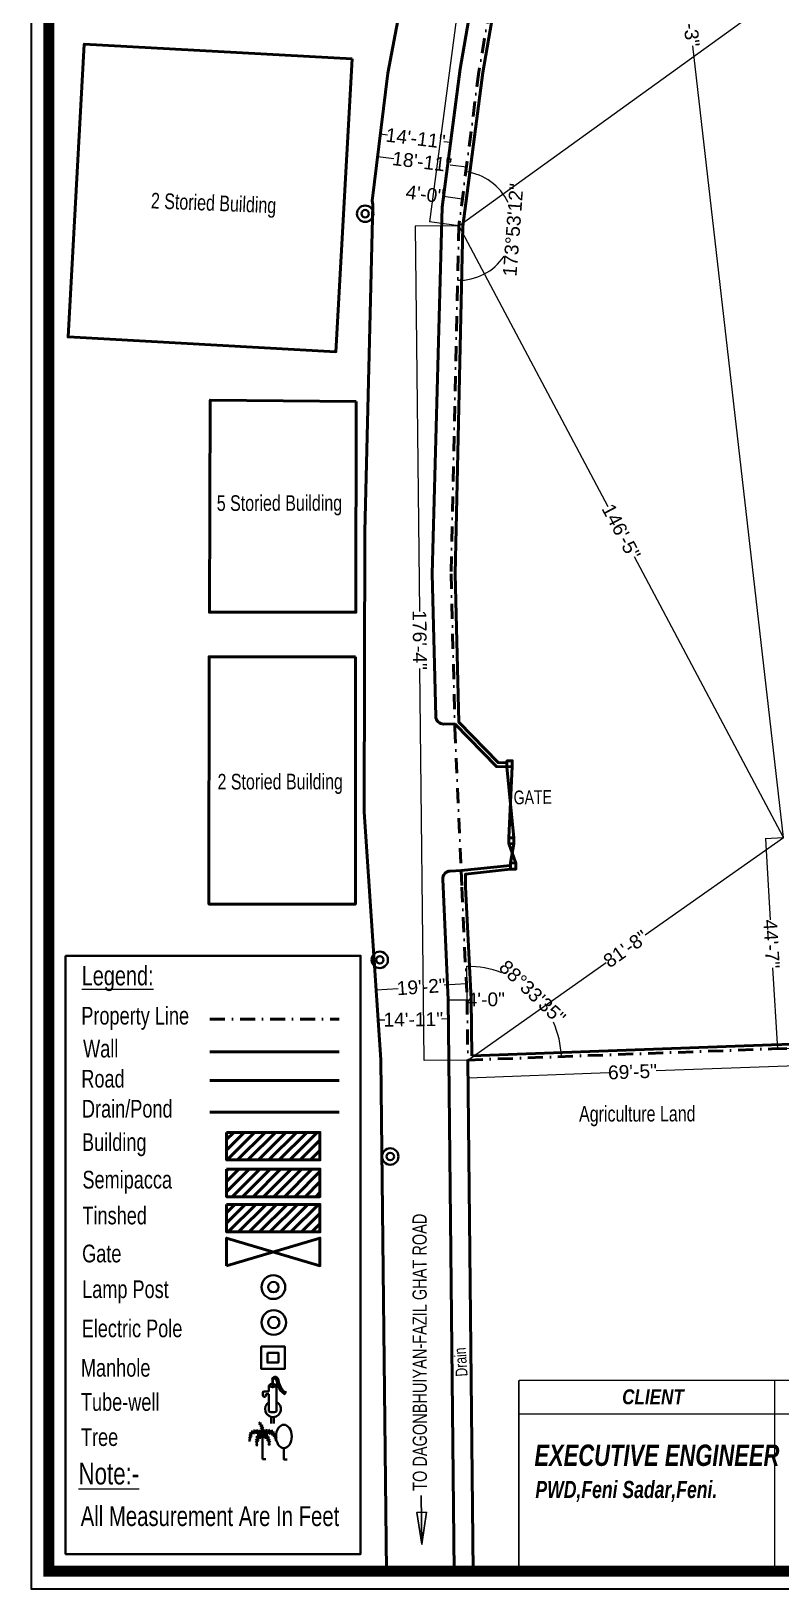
# Model space of a CAD drawing. Header units: inches. Extents: x 2762 to 13259, y 2807 to 10014.
# Drawn here: x 8070 to 9973, y 2807 to 6759 of the extents above; entities that cross this region are included whole.
import ezdxf

# ---------------------------------------------------------------- set-up
doc = ezdxf.new("R2010")
doc.units = ezdxf.units.IN
doc.header["$MEASUREMENT"] = 0
doc.linetypes.add('DASHDOT', pattern=[25.4, 12.7, -6.35, 0, -6.35])
for name, color, linetype, lineweight in [('BUILDING', 211, 'Continuous', 50), ('DIMENSION', 7, 'Continuous', 9), ('DRAIN_TANK', 150, 'Continuous', 50), ('EP', 1, 'Continuous', 35), ('Frame_1', 6, 'Continuous', 35), ('Frame_2', 5, 'Continuous', 50), ('Frame_3', 34, 'Continuous', 35), ('Frame_4', 12, 'Continuous', 35), ('GATE', 40, 'Continuous', 50), ('LAMP POST', 210, 'Continuous', 35), ('MANHOLE', 11, 'Continuous', 35), ('PROPERTY LINE', 10, 'Continuous', 50), ('ROAD', 92, 'Continuous', 50), ('SEMI PUCCA', 61, 'Continuous', 50), ('TEXT', 7, 'Continuous', 15), ('TINSHED', 132, 'Continuous', 50), ('TREE', 106, 'Continuous', 35), ('TUBWELP12', 13, 'Continuous', 35), ('WALL', 46, 'Continuous', 50)]:
    doc.layers.add(name, color=color, linetype=linetype, lineweight=lineweight)
doc.layers.add('MSPOINT', color=7, linetype='Continuous')
doc.layers.add('NORT', color=7, linetype='Continuous')
doc.styles.add('MONOTEXT', font='txt')
doc.styles.add('New Text Style', font='swissci.ttf')
doc.styles.add('ROMAN_SIMPLEX', font='swisscli.ttf')
doc.styles.get("Standard").update_dxf_attribs({"font": 'arial.ttf'})
doc.dimstyles.get("Standard").update_dxf_attribs({"dimtxt": 0.18, "dimasz": 0.18, "dimexe": 0.18, "dimexo": 0.0625, "dimgap": 0.09, "dimtad": 0, "dimtih": 1, "dimtoh": 1, "dimdec": 4, "dimzin": 0, "dimdsep": 46, "dimtxsty": 'Standard', "dimcen": 0.09, "dimadec": 0, "dimazin": 0, "dimtfac": 1, "dimtdec": 4, "dimtofl": 0, "dimtmove": 0, "dimatfit": 0, "dimfxl": 1, "dimtolj": 1, "dimtzin": 0, "dimarcsym": 0})
pattern_1 = [(45, (5308.388, 0), (-13.25825, 13.25825), [])]

# ---------------------------------------------------------------- blocks, each defined once
blk = doc.blocks.new('A$C523241F9')
at = {"layer": 'EP'}
for radius in [66.6, 30.6]:
    blk.add_circle((66.6, 66.6), radius, dxfattribs=at)
blk = doc.blocks.new('A$C0C8E30DC')
at = {"layer": 'TREE'}
blk.add_lwpolyline([(44.3, 64.6), (44.3, 0), (62.8, 0)], dxfattribs=at)
blk.add_ellipse((44.3, 130.5), major_axis=(0, 66), ratio=0.672742, dxfattribs=at)
blk = doc.blocks.new('A$C01564FFC')
at = {"layer": 'TREE'}
for p, q in [((61.3, 217.6), (70.7, 215.9)), ((79.8, 203.7), (61.6, 228)), ((67.2, 205.7), (79.8, 203.7)), ((70.7, 215.9), (71, 225.4)), ((71, 195.7), (82.6, 188.7)), ((79.8, 203.7), (82, 214.4)), ((85.5, 173.8), (79.8, 203.7)), ((82.6, 188.7), (89.6, 200.1)), ((0, 129.2), (7.3, 137.7)), ((0.5, 116.1), (5.1, 123.4)), ((1.1, 143.9), (12.3, 150.6)), ((7.3, 137.7), (2.9, 109.1)), ((3.2, 159.5), (17.4, 163.5)), ((5.1, 123.4), (7.5, 115)), ((17.4, 163.5), (7.3, 137.7)), ((7.3, 137.7), (12.6, 127.8)), ((12.3, 150.6), (16.9, 137.7)), ((13.8, 173.1), (29.4, 168.5)), ((41.4, 173.5), (17.4, 163.5)), ((17.4, 163.5), (20.4, 151.6)), ((29.4, 168.5), (27.4, 155.4)), ((28.6, 179.9), (41.4, 173.5)), ((41.4, 173.5), (35.5, 158.2)), ((40.7, 118.1), (52.8, 125.5)), ((66.3, 166.8), (41.4, 173.5)), ((41.7, 103.4), (48.1, 112.6)), ((41.9, 136.1), (57.6, 138.5)), ((44.1, 89.7), (48, 97.1)), ((53.8, 170.1), (44.5, 156.4)), ((47.5, 184), (53.8, 170.1)), ((48.1, 112.6), (48, 81.6)), ((48, 97.1), (52, 89.3)), ((57.6, 138.5), (48.1, 112.6)), ((48.1, 112.6), (55, 103.3)), ((51.8, 149.8), (70.5, 143)), ((52.8, 125.5), (59.2, 113)), ((66.3, 166.8), (53.7, 156.3)), ((83.5, 147.4), (57.6, 138.5)), ((57.6, 138.5), (62.7, 123.8)), ((60.9, 152.6), (74.9, 157.1)), ((65.7, 180.9), (66.3, 166.8)), ((83.5, 147.4), (66.3, 166.8)), ((67.9, 152.8), (83.5, 147.4)), ((70.5, 143), (68.4, 126)), ((73, 181.3), (85.5, 173.8)), ((74.9, 157.1), (77.9, 173.1)), ((74.9, 169.8), (84.5, 160.6)), ((75.3, 151.1), (83.5, 147.4)), ((83.5, 147.4), (77.7, 130.7)), ((83.5, 147.4), (80.3, 156.8)), ((83.5, 147.4), (85.5, 173.8)), ((83.5, 147.4), (101.7, 167.3)), ((87.9, 159.1), (83.5, 147.4)), ((83.5, 147.4), (103.7, 152.8)), ((83.5, 147.4), (97.6, 152.2)), ((83.5, 147.4), (83.5, 0)), ((83.5, 147.4), (111.2, 137.2)), ((88.7, 129.7), (83.5, 147.4)), ((84.5, 160.6), (95.4, 169.8)), ((85.5, 173.8), (94.3, 184.6)), ((92.8, 178.6), (92.6, 157.4)), ((92.6, 157.4), (112, 153.3)), ((97.3, 142.3), (119, 146.4)), ((104.5, 125.4), (97.3, 142.3)), ((101.7, 167.3), (110.1, 185.8)), ((101.7, 167.3), (131.3, 171.3)), ((115.8, 153.5), (101.7, 167.3)), ((106.4, 123.1), (111.2, 137.2)), ((111.2, 137.2), (127.7, 132.4)), ((111.2, 137.2), (124.2, 112.4)), ((114, 112.6), (117.7, 124.8)), ((128.8, 184.3), (116.5, 169.3)), ((116.5, 169.3), (131.9, 155.5)), ((117.4, 102.8), (124.2, 112.4)), ((117.7, 124.8), (131, 118.1)), ((121.4, 88.9), (124.9, 98.4)), ((124.2, 112.4), (132.8, 104.6)), ((124.2, 112.4), (125.6, 84.4)), ((124.9, 98.4), (129.1, 89.2)), ((131.3, 171.3), (148, 177.2)), ((131.3, 171.3), (153.6, 156.7)), ((136.5, 154.7), (131.3, 171.3)), ((142.4, 164), (157.7, 164.4)), ((144.4, 147.7), (142.4, 164)), ((147.7, 145), (153.6, 156.7)), ((153.6, 156.7), (167.7, 154.2)), ((153.6, 156.7), (163.8, 135.7)), ((154.6, 135.3), (158.7, 146.2)), ((158.7, 146.2), (171.9, 140.7)), ((159.2, 125.7), (163.8, 135.7)), ((163.8, 135.7), (173.1, 129.1)), ((163.8, 135.7), (168.6, 110.6)), ((164.5, 115.1), (166.2, 123.1)), ((166.2, 123.1), (171.5, 116.3)), ((83.5, 0), (105.2, 0))]:
    blk.add_line(p, q, dxfattribs=at)
blk = doc.blocks.new('A$C36661D52')
at = {"layer": 'TUBWELP12'}
for p, q in [((2.91, 15.57), (0.31, 15.57)), ((2.91, 18.4), (2.91, 15.57)), ((4.74, 17.63), (4.74, 21.24)), ((4.74, 17.63), (4.87, 17.63)), ((4.87, 17.63), (4.87, 21.19)), ((6.57, 18.4), (6.57, 5.89)), ((2.91, 14.25), (1.51, 14.25)), ((1.51, 14.25), (1.51, 13.4)), ((2.91, 14.25), (2.91, 5.89)), ((4.08, 3.27), (4.08, 0)), ((5.23, 3.19), (5.23, 0))]:
    blk.add_line(p, q, dxfattribs=at)
for points in [[(4.88, 22.04, -0.471821), (6.76, 22.3, -0.153), (7.49, 21.04, 0.080075), (9.25, 16.61, 0.193066), (11.1, 15.19), (10.51, 14.19), (8.37, 16.04), (7.3, 18.71), (6.42, 21.35, 0.466022), (5.23, 21.82)], [(0.31, 15.57, 0.260559), (0, 14.77), (0, 13.41)], [(2.91, 18.4, -0.20171), (4.74, 19.17, -0.20171)], [(2.91, 18.4, 0.20171), (4.74, 17.63, 0.20171)], [(4.87, 19.17, -0.188588), (6.57, 18.4)], [(4.87, 17.63, 0.188588), (6.57, 18.4)], [(0, 13.41, 0.691907), (1.51, 13.4, 0.220432)]]:
    blk.add_lwpolyline(points, format="xyb", dxfattribs=at)
blk.add_circle((4.89, 21.61), 0.429, dxfattribs=at)
for centre, radius, start, end in [((4.93, 7.03), 3.85, 121.72308, 64.82281), ((4.74, 9.44), 3.99, 242.67603, 297.32397)]:
    blk.add_arc(centre, radius, start, end, dxfattribs=at)
blk = doc.blocks.new('A$C69525F90')
at = {"layer": 'MANHOLE'}
for points in [[(0, 115), (121.4, 115), (121.4, 0), (0, 0)], [(32.2, 82.8), (89.2, 82.8), (89.2, 32.2), (32.2, 32.2)]]:
    blk.add_lwpolyline(points, close=True, dxfattribs=at)
blk = doc.blocks.new('A$C43797EEB')
at = {"layer": 'LAMP POST'}
for major_axis in [(-45.5, 45.5), (-20, 20)]:
    blk.add_ellipse((64, 64.3), major_axis=major_axis, ratio=1, start_param=3.926991, end_param=10.210176, dxfattribs=at)
blk = doc.blocks.new('*D11')
at = {"layer": 'Defpoints', "color": 0}
for p in [(10011.1, 4178.9), (9178.4, 4148.7), (10012.7, 4134.1)]:
    blk.add_point(p, dxfattribs=at)
at = {"layer": 'DIMENSION', "color": 0, "lineweight": 9}
for p, q in [((10011.1, 4178.9), (10012.7, 4133.9)), ((9178.4, 4148.6), (9180, 4103.6)), ((9180.1, 4103.8), (9536.1, 4116.8)), ((10012.6, 4134.1), (9656.6, 4121.1))]:
    blk.add_line(p, q, dxfattribs=at)
at = {"layer": 'DIMENSION', "color": 0}
for points in [[(10012.6, 4134.1), (10012.6, 4134.1), (10012.7, 4134.1)], [(9180.1, 4103.8), (9180.1, 4103.8), (9180, 4103.8)]]:
    blk.add_solid(points, dxfattribs=at)
at = {"layer": 'DIMENSION', "color": 0, "insert": (9596.3, 4119), "char_height": 35, "attachment_point": 5, "rotation": 2.0816}
blk.add_mtext('\\A1;69\'-5"', dxfattribs=at)
blk = doc.blocks.new('*D19')
at = {"layer": 'Defpoints', "color": 0}
for p in [(9502.9, 8876.3), (9081.6, 6274.7), (9155.6, 6264.9)]:
    blk.add_point(p, dxfattribs=at)
at = {"layer": 'DIMENSION', "color": 0, "lineweight": 9}
for p, q in [((9428.8, 8886), (9266.3, 7663.9)), ((9502.8, 8876.3), (9428.6, 8886.1)), ((9081.6, 6274.8), (9246.7, 7517)), ((9155.6, 6264.9), (9081.4, 6274.7))]:
    blk.add_line(p, q, dxfattribs=at)
at = {"layer": 'DIMENSION', "color": 0}
for points in [[(9428.8, 8886), (9428.8, 8886), (9428.8, 8886.1)], [(9081.6, 6274.8), (9081.6, 6274.8), (9081.6, 6274.7)]]:
    blk.add_solid(points, dxfattribs=at)
at = {"layer": 'DIMENSION', "color": 0, "insert": (9256.5, 7590.4), "char_height": 35, "attachment_point": 5, "rotation": 82.4262}
blk.add_mtext('\\A1;219\'-6"', dxfattribs=at)
blk = doc.blocks.new('*D20')
at = {"layer": 'Defpoints', "color": 0}
for p in [(9155.6, 6264.9), (9067.7, 4147.5), (9178.4, 4148.7)]:
    blk.add_point(p, dxfattribs=at)
at = {"layer": 'DIMENSION', "color": 0, "lineweight": 9}
for p, q in [((9155.6, 6264.9), (9044.8, 6263.7)), ((9045, 6263.6), (9055.5, 5286.3)), ((9067.7, 4147.6), (9057, 5142)), ((9178.3, 4148.7), (9067.5, 4147.5))]:
    blk.add_line(p, q, dxfattribs=at)
at = {"layer": 'DIMENSION', "color": 0}
for points in [[(9045, 6263.6), (9045, 6263.6), (9045, 6263.7)], [(9067.7, 4147.6), (9067.7, 4147.6), (9067.7, 4147.5)]]:
    blk.add_solid(points, dxfattribs=at)
at = {"layer": 'DIMENSION', "color": 0, "insert": (9056.2, 5214.2), "char_height": 35, "attachment_point": 5, "rotation": 270.6151}
blk.add_mtext('\\A1;176\'-4"', dxfattribs=at)
blk = doc.blocks.new('*D21')
at = {"layer": 'Defpoints', "color": 0}
for p in [(9933.6, 4710.1), (9979.8, 4712.8), (10011.1, 4178.9)]:
    blk.add_point(p, dxfattribs=at)
at = {"layer": 'DIMENSION', "color": 0, "lineweight": 9}
for p, q in [((9979.8, 4712.8), (9933.5, 4710.1)), ((9933.6, 4710), (9945.7, 4504)), ((9964.9, 4176.3), (9952.8, 4382.3)), ((10011, 4178.9), (9964.7, 4176.2))]:
    blk.add_line(p, q, dxfattribs=at)
at = {"layer": 'DIMENSION', "color": 0}
for points in [[(9933.7, 4710), (9933.6, 4710), (9933.6, 4710.1)], [(9964.9, 4176.3), (9964.9, 4176.3), (9964.9, 4176.2)]]:
    blk.add_solid(points, dxfattribs=at)
at = {"layer": 'DIMENSION', "color": 0, "insert": (9949.3, 4443.2), "char_height": 35, "attachment_point": 5, "rotation": 273.3525}
blk.add_mtext('\\A1;44\'-7"', dxfattribs=at)
blk = doc.blocks.new('*D25')
at = {"layer": 'Defpoints', "color": 0}
for p in [(9502.9, 8876.3), (13102.8, 4714.2), (13102.8, 4714.2)]:
    blk.add_point(p, dxfattribs=at)
at = {"layer": 'DIMENSION', "color": 0, "lineweight": 9}
for p, q in [((9502.8, 8876.2), (9502.7, 8876.2)), ((9502.9, 8876.2), (11254.1, 6851.6)), ((13102.7, 4714.2), (11351.6, 6738.9)), ((13102.7, 4714.1), (13102.7, 4714.1))]:
    blk.add_line(p, q, dxfattribs=at)
at = {"layer": 'DIMENSION', "color": 0}
for points in [[(9502.9, 8876.2), (9502.9, 8876.2), (9502.9, 8876.3)], [(13102.7, 4714.3), (13102.7, 4714.2), (13102.8, 4714.2)]]:
    blk.add_solid(points, dxfattribs=at)
at = {"layer": 'DIMENSION', "color": 0, "insert": (11302.8, 6795.2), "char_height": 35, "attachment_point": 5, "rotation": 310.8576}
blk.add_mtext('\\A1;458\'-7"', dxfattribs=at)
blk = doc.blocks.new('*D27')
at = {"layer": 'Defpoints', "color": 0}
for p in [(9979.8, 4712.8), (9979.8, 4712.8), (9178.4, 4148.7)]:
    blk.add_point(p, dxfattribs=at)
at = {"layer": 'DIMENSION', "color": 0, "lineweight": 9}
for p, q in [((9979.7, 4712.7), (9628.3, 4465.4)), ((9979.8, 4712.7), (9979.9, 4712.6)), ((9178.4, 4148.7), (9529.8, 4396.1)), ((9178.4, 4148.6), (9178.5, 4148.5))]:
    blk.add_line(p, q, dxfattribs=at)
at = {"layer": 'DIMENSION', "color": 0}
for points in [[(9979.7, 4712.7), (9979.7, 4712.7), (9979.8, 4712.8)], [(9178.4, 4148.8), (9178.4, 4148.7), (9178.4, 4148.7)]]:
    blk.add_solid(points, dxfattribs=at)
at = {"layer": 'DIMENSION', "color": 0, "insert": (9579.1, 4430.7), "char_height": 35, "attachment_point": 5, "rotation": 35.1386}
blk.add_mtext('\\A1;81\'-8"', dxfattribs=at)
blk = doc.blocks.new('*D28')
at = {"layer": 'Defpoints', "color": 0}
for p in [(9502.9, 8876.3), (9502.9, 8876.3), (9979.8, 4712.8)]:
    blk.add_point(p, dxfattribs=at)
at = {"layer": 'DIMENSION', "color": 0, "lineweight": 9}
for p, q in [((9502.9, 8876.3), (9503, 8876.3)), ((9502.9, 8876.2), (9732.9, 6867.8)), ((9979.8, 4712.9), (9749.7, 6721.2)), ((9979.9, 4712.8), (9980, 4712.8))]:
    blk.add_line(p, q, dxfattribs=at)
at = {"layer": 'DIMENSION', "color": 0}
for points in [[(9502.9, 8876.2), (9502.8, 8876.2), (9502.9, 8876.3)], [(9979.8, 4712.9), (9979.8, 4712.9), (9979.8, 4712.8)]]:
    blk.add_solid(points, dxfattribs=at)
at = {"layer": 'DIMENSION', "color": 0, "insert": (9741.3, 6794.5), "char_height": 35, "attachment_point": 5, "rotation": 276.5352}
blk.add_mtext('\\A1;349\'-3"', dxfattribs=at)
blk = doc.blocks.new('*D29')
at = {"layer": 'Defpoints', "color": 0}
for p in [(9155.6, 6264.9), (9155.6, 6264.9), (9979.8, 4712.8)]:
    blk.add_point(p, dxfattribs=at)
at = {"layer": 'DIMENSION', "color": 0, "lineweight": 9}
for p, q in [((9155.7, 6264.9), (9155.8, 6264.9)), ((9155.7, 6264.8), (9533.9, 5552.5)), ((9979.8, 4712.9), (9601.6, 5425.1)), ((9979.9, 4712.8), (9980, 4712.9))]:
    blk.add_line(p, q, dxfattribs=at)
at = {"layer": 'DIMENSION', "color": 0}
for points in [[(9155.7, 6264.8), (9155.7, 6264.8), (9155.6, 6264.9)], [(9979.8, 4712.9), (9979.8, 4712.8), (9979.8, 4712.8)]]:
    blk.add_solid(points, dxfattribs=at)
at = {"layer": 'DIMENSION', "color": 0, "insert": (9567.7, 5488.8), "char_height": 35, "attachment_point": 5, "rotation": 297.969}
blk.add_mtext('\\A1;146\'-5"', dxfattribs=at)
blk = doc.blocks.new('*D30')
at = {"layer": 'Defpoints', "color": 0}
for p in [(12953.3, 9004.1), (12953.3, 9004.1), (9155.6, 6264.9)]:
    blk.add_point(p, dxfattribs=at)
at = {"layer": 'DIMENSION', "color": 0, "lineweight": 9}
for p, q in [((12953.2, 9004.1), (11114.3, 7677.7)), ((12953.3, 9004.2), (12953.2, 9004.3)), ((9155.7, 6264.9), (10994.6, 7591.3)), ((9155.6, 6264.9), (9155.5, 6265))]:
    blk.add_line(p, q, dxfattribs=at)
at = {"layer": 'DIMENSION', "color": 0}
for points in [[(12953.2, 9004.1), (12953.2, 9004), (12953.3, 9004.1)], [(9155.7, 6264.9), (9155.7, 6264.9), (9155.6, 6264.9)]]:
    blk.add_solid(points, dxfattribs=at)
at = {"layer": 'DIMENSION', "color": 0, "insert": (11054.5, 7634.5), "char_height": 35, "attachment_point": 5, "rotation": 35.8029}
blk.add_mtext('\\A1;390\'-3"', dxfattribs=at)
blk = doc.blocks.new('*D37')
at = {"layer": 'Defpoints', "color": 0}
for p in [(9116.8, 6338.8), (9116.8, 6338.8), (9164.4, 6332.7)]:
    blk.add_point(p, dxfattribs=at)
at = {"layer": 'DIMENSION', "color": 0, "lineweight": 9}
for p, q in [((9116.8, 6338.8), (9116.7, 6338.9)), ((9116.8, 6338.9), (9116.8, 6339)), ((9164.3, 6332.7), (9116.9, 6338.8)), ((9164.4, 6332.7), (9164.5, 6332.8))]:
    blk.add_line(p, q, dxfattribs=at)
at = {"layer": 'DIMENSION', "color": 0}
for points in [[(9116.9, 6338.8), (9116.9, 6338.8), (9116.8, 6338.8)], [(9164.3, 6332.7), (9164.3, 6332.7), (9164.4, 6332.7)]]:
    blk.add_solid(points, dxfattribs=at)
at = {"layer": 'DIMENSION', "color": 0, "insert": (9069.8, 6344.9), "char_height": 35, "attachment_point": 5, "rotation": 352.6075}
blk.add_mtext('\\A1;4\'-0"', dxfattribs=at)
blk = doc.blocks.new('*D38')
at = {"layer": 'Defpoints', "color": 0}
for p in [(8949.8, 6440.8), (8949.8, 6440.8), (9174.9, 6413.4)]:
    blk.add_point(p, dxfattribs=at)
at = {"layer": 'DIMENSION', "color": 0, "lineweight": 9}
for p, q in [((8949.8, 6440.9), (8949.8, 6441)), ((8949.9, 6440.8), (8990.7, 6435.8)), ((9174.8, 6413.4), (9134, 6418.4)), ((9174.9, 6413.4), (9174.9, 6413.5))]:
    blk.add_line(p, q, dxfattribs=at)
at = {"layer": 'DIMENSION', "color": 0}
for points in [[(8949.9, 6440.8), (8949.9, 6440.8), (8949.8, 6440.8)], [(9174.8, 6413.4), (9174.8, 6413.4), (9174.9, 6413.4)]]:
    blk.add_solid(points, dxfattribs=at)
at = {"layer": 'DIMENSION', "color": 0, "insert": (9062.3, 6427.1), "char_height": 35, "attachment_point": 5, "rotation": 353.0497}
blk.add_mtext('\\A1;18\'-11"', dxfattribs=at)
blk = doc.blocks.new('*D39')
at = {"layer": 'Defpoints', "color": 0}
for p in [(8956.7, 6497.8), (8956.7, 6497.8), (9134.6, 6476.1)]:
    blk.add_point(p, dxfattribs=at)
at = {"layer": 'DIMENSION', "color": 0, "lineweight": 9}
for p, q in [((8956.7, 6497.9), (8956.8, 6498)), ((8956.8, 6497.8), (8974.1, 6495.7)), ((9134.5, 6476.1), (9117.3, 6478.2)), ((9134.6, 6476), (9134.6, 6475.9))]:
    blk.add_line(p, q, dxfattribs=at)
at = {"layer": 'DIMENSION', "color": 0}
for points in [[(8956.8, 6497.8), (8956.8, 6497.8), (8956.7, 6497.8)], [(9134.5, 6476.1), (9134.5, 6476.1), (9134.6, 6476.1)]]:
    blk.add_solid(points, dxfattribs=at)
at = {"layer": 'DIMENSION', "color": 0, "insert": (9045.7, 6486.9), "char_height": 35, "attachment_point": 5, "rotation": 353.0497}
blk.add_mtext('\\A1;14\'-11"', dxfattribs=at)
blk = doc.blocks.new('*D40')
at = {"layer": 'Defpoints', "color": 0}
for p in [(8945.5, 4326.7), (8945.5, 4326.7), (9174.7, 4342.1)]:
    blk.add_point(p, dxfattribs=at)
at = {"layer": 'DIMENSION', "color": 0, "lineweight": 9}
for p, q in [((8945.5, 4326.8), (8945.5, 4326.9)), ((8945.6, 4326.7), (9001.7, 4330.5)), ((9174.6, 4342.1), (9118.5, 4338.3)), ((9174.7, 4342.2), (9174.7, 4342.3))]:
    blk.add_line(p, q, dxfattribs=at)
at = {"layer": 'DIMENSION', "color": 0}
for points in [[(8945.6, 4326.7), (8945.6, 4326.7), (8945.5, 4326.7)], [(9174.6, 4342.1), (9174.6, 4342.1), (9174.7, 4342.1)]]:
    blk.add_solid(points, dxfattribs=at)
at = {"layer": 'DIMENSION', "color": 0, "insert": (9060.1, 4334.4), "char_height": 35, "attachment_point": 5, "rotation": 3.8443}
blk.add_mtext('\\A1;19\'-2"', dxfattribs=at)
blk = doc.blocks.new('*D41')
at = {"layer": 'Defpoints', "color": 0}
for p in [(8950.6, 4250.8), (9129.1, 4252.9), (9129.1, 4252.9)]:
    blk.add_point(p, dxfattribs=at)
at = {"layer": 'DIMENSION', "color": 0, "lineweight": 9}
for p, q in [((8950.6, 4250.9), (8950.6, 4251)), ((8950.7, 4250.8), (8967.7, 4251)), ((9129, 4252.9), (9112, 4252.7)), ((9129.1, 4252.9), (9129.1, 4253.1))]:
    blk.add_line(p, q, dxfattribs=at)
at = {"layer": 'DIMENSION', "color": 0}
for points in [[(8950.7, 4250.8), (8950.7, 4250.8), (8950.6, 4250.8)], [(9129, 4252.9), (9129, 4252.9), (9129.1, 4252.9)]]:
    blk.add_solid(points, dxfattribs=at)
at = {"layer": 'DIMENSION', "color": 0, "insert": (9039.9, 4251.9), "char_height": 35, "attachment_point": 5, "rotation": 0.6616}
blk.add_mtext('\\A1;14\'-11"', dxfattribs=at)
blk = doc.blocks.new('*D42')
at = {"layer": 'Defpoints', "color": 0}
for p in [(9128.6, 4301.2), (9176.6, 4301.8), (9176.6, 4301.8)]:
    blk.add_point(p, dxfattribs=at)
at = {"layer": 'DIMENSION', "color": 0, "lineweight": 9}
for p, q in [((9128.6, 4301.3), (9128.6, 4301.4)), ((9128.7, 4301.2), (9176.5, 4301.8)), ((9176.6, 4301.8), (9176.6, 4301.9)), ((9176.6, 4301.8), (9176.7, 4301.8))]:
    blk.add_line(p, q, dxfattribs=at)
at = {"layer": 'DIMENSION', "color": 0}
for points in [[(9128.7, 4301.2), (9128.7, 4301.2), (9128.6, 4301.2)], [(9176.5, 4301.8), (9176.5, 4301.7), (9176.6, 4301.8)]]:
    blk.add_solid(points, dxfattribs=at)
at = {"layer": 'DIMENSION', "color": 0, "insert": (9224, 4302.3), "char_height": 35, "attachment_point": 5, "rotation": 0.6616}
blk.add_mtext('\\A1;4\'-0"', dxfattribs=at)
blk = doc.blocks.new('*D45')
at = {"layer": 'Defpoints', "color": 0}
for p in [(9206.3, 6655.4), (9155.6, 6264.9), (9155.6, 6264.9), (9271.2, 6188.9), (9135.9, 5382.1)]:
    blk.add_point(p, dxfattribs=at)
at = {"layer": 'DIMENSION', "color": 0, "lineweight": 9}
for start, end in [(25.2035, 82.566), (268.7621, 326.1247)]:
    blk.add_arc((9155.6, 6264.9), 138.3, start, end, dxfattribs=at)
at = {"layer": 'DIMENSION', "color": 0}
for points in [[(9173.5, 6401.9), (9173.5, 6402), (9173.4, 6402)], [(9152.6, 6126.6), (9152.6, 6126.6), (9152.5, 6126.6)]]:
    blk.add_solid(points, dxfattribs=at)
at = {"layer": 'DIMENSION', "color": 0, "insert": (9293.5, 6254.4), "char_height": 35, "attachment_point": 5, "rotation": 85.6641}
blk.add_mtext('\\A1;173°53\'12"', dxfattribs=at)
blk = doc.blocks.new('*D46')
at = {"layer": 'Defpoints', "color": 0}
for p in [(9176.6, 4302.6), (9380.7, 4273.3), (9949.8, 4177), (9178.4, 4148.7), (9178.4, 4148.7)]:
    blk.add_point(p, dxfattribs=at)
at = {"layer": 'DIMENSION', "color": 0, "lineweight": 9}
blk.add_line((9176.6, 4302.7), (9175.6, 4386.5), dxfattribs=at)
for start, end in [(68.8057, 90.6375), (2.126, 23.9578)]:
    blk.add_arc((9178.4, 4148.7), 237.7, start, end, dxfattribs=at)
at = {"layer": 'DIMENSION', "color": 0}
for points in [[(9175.7, 4386.3), (9175.7, 4386.4), (9175.6, 4386.3)], [(9415.9, 4157.5), (9415.9, 4157.5), (9415.9, 4157.4)]]:
    blk.add_solid(points, dxfattribs=at)
at = {"layer": 'DIMENSION', "color": 0, "insert": (9342.3, 4320.8), "char_height": 35, "attachment_point": 5, "rotation": 316.3818}
blk.add_mtext('\\A1;88°33\'35"', dxfattribs=at)

msp = doc.modelspace()

# ---------------------------------------------------------------- hatches: boundary and pattern name
at = {"layer": 'BUILDING'}
h = msp.add_hatch(dxfattribs=at)
h.set_pattern_fill('ANSI31', color=256, scale=150, style=0)
h.set_pattern_definition(pattern_1)
h.paths.add_polyline_path([(8803.1, 3965.2), (8565.9, 3965.2), (8565.9, 3895.3), (8803.1, 3895.3)])
at = {"layer": 'SEMI PUCCA'}
h = msp.add_hatch(dxfattribs=at)
h.set_pattern_fill('ANSI31', color=256, scale=150, style=0)
h.set_pattern_definition(pattern_1)
h.paths.add_polyline_path([(8803.1, 3802.1), (8803.1, 3872), (8565.9, 3872), (8565.9, 3802.1)])
at = {"layer": 'TINSHED'}
h = msp.add_hatch(dxfattribs=at)
h.set_pattern_fill('ANSI31', color=256, scale=150, style=0)
h.set_pattern_definition(pattern_1)
h.paths.add_polyline_path([(8565.9, 3782.5), (8565.9, 3712.6), (8803.1, 3712.6), (8803.1, 3782.5)])

# ---------------------------------------------------------------- linework, layer by layer
at = {"layer": 'BUILDING'}
for points in [[(8884.6, 6688.2), (8204.8, 6725.7), (8163.9, 5982.8), (8843.7, 5945.4)], [(8894.8, 5819.3), (8524.8, 5822.8), (8522.7, 5284.8), (8894.5, 5284.7)], [(8893.4, 5171.7), (8521.6, 5171.9), (8521.3, 4544.4), (8893.1, 4544.2)], [(8565.9, 3965.2), (8803.1, 3965.2), (8803.1, 3895.3), (8565.9, 3895.3)]]:
    msp.add_lwpolyline(points, close=True, dxfattribs=at)
at = {"layer": 'DRAIN_TANK'}
for points in [[(9178.4, 4148.7), (9191.8, 2852.4)], [(8523.9, 4016.8), (8852.1, 4016.8)]]:
    msp.add_lwpolyline(points, dxfattribs=at)
at = {"layer": 'Frame_1', "lineweight": 30, "flags": 128}
msp.add_lwpolyline([(13259.3, 10014), (8070, 10014), (8070, 2807.4), (13259.3, 2807.4)], close=True, dxfattribs=at)
at = {"layer": 'Frame_2', "lineweight": 53, "const_width": 27.8}
msp.add_lwpolyline([(8115, 2852.4), (8115, 9968.9), (13214.2, 9968.9), (13214.2, 2852.4)], close=True, dxfattribs=at)
msp.add_lwpolyline([(8115, 2852.4), (8115, 9968.9), (13214.2, 9968.9), (13214.2, 2852.4)], close=True, dxfattribs=at)
at = {"layer": 'Frame_2', "flags": 128}
msp.add_lwpolyline([(13214.2, 9968.9), (8115, 9968.9), (8115, 2852.4), (13214.2, 2852.4)], close=True, dxfattribs=at)
at = {"layer": 'Frame_2', "color": 5, "flags": 128}
msp.add_lwpolyline([(13214.2, 9968.9), (8115, 9968.9), (8115, 2852.4), (13214.2, 2852.4)], close=True, dxfattribs=at)
at = {"layer": 'Frame_3', "lineweight": 30, "const_width": 3.76}
for points in [[(13214.2, 3336.3), (9308, 3336.3)], [(9308, 2852.4), (9308, 3336.3)], [(9957.2, 2852.4), (9957.2, 3336.3)], [(13214.2, 3250.8), (9308, 3250.8)]]:
    msp.add_lwpolyline(points, dxfattribs=at)
at = {"layer": 'Frame_4'}
msp.add_lwpolyline([(8157.5, 4413.4), (8906.2, 4413.4), (8906.2, 2895.7), (8157.5, 2895.7)], close=True, dxfattribs=at)
at = {"layer": 'GATE'}
for points in [[(9277.4, 4892.6), (9277.6, 4907.3), (9291, 4907.9), (9290.8, 4893.2), (9277.4, 4892.6)], [(9282.1, 4712.8), (9290.8, 4893.2), (9277.4, 4892.6), (9295.3, 4712.2)], [(9282.3, 4698), (9282.1, 4712.8), (9295.3, 4712.2), (9295.6, 4697.4), (9282.3, 4698)], [(9286.7, 4648.7), (9295.6, 4697.4), (9282.3, 4698), (9300, 4648.1)], [(9286.9, 4632.7), (9286.7, 4648.7), (9300, 4648.1), (9300.3, 4633), (9286.9, 4632.7)], [(8565.9, 3627.1), (8803.1, 3697), (8803.1, 3627.1), (8565.9, 3697), (8565.9, 3627.1)]]:
    msp.add_lwpolyline(points, dxfattribs=at)
at = {"layer": 'MSPOINT'}
for p in [(9251, 4893.3), (9277.4, 4892.6)]:
    msp.add_point(p, dxfattribs=at)
at = {"layer": 'NORT'}
msp.add_lwpolyline([(9060.3, 3044), (9061.7, 2920.6), (9049.2, 3001.2), (9073.4, 3001.6), (9061.7, 2920.6)], dxfattribs=at)
at = {"layer": 'PROPERTY LINE', "linetype": 'DASHDOT', "ltscale": 3}
for points in [[(9273.2, 7041.4), (9206.3, 6655.4), (9155.6, 6264.9), (9135.9, 5382.1), (9145.7, 4991), (9161.9, 4629.6), (9162.9, 4587.2), (9176.6, 4302.6), (9178.4, 4148.7), (9949.8, 4177), (10428.4, 4192.2), (10867.6, 4208), (10878.4, 3988.1), (12163.2, 4058.2), (13142, 4084.5), (13083, 5031.4), (12971.5, 6667.9), (12946.3, 7047.9)], [(8523.9, 4252.5), (8852.1, 4252.5)]]:
    msp.add_lwpolyline(points, dxfattribs=at)
at = {"layer": 'ROAD'}
for points in [[(8891.1, 9058.3), (9306.8, 9011), (9306.8, 9011), (9266.2, 8632.6), (9208.7, 8174.7), (9144.7, 7752.9), (9104.7, 7465.6), (9053.2, 7083.4), (9041.1, 7000.7), (8975.5, 6652), (8936, 6328.1), (8937.7, 6318.6), (8917.1, 5489.3), (8915.1, 4778.6), (8957.4, 4149.3), (8972.2, 2852.4)], [(9130.4, 4148.1), (9143.8, 2852.4)], [(8523.9, 4096.7), (8852.1, 4096.7)]]:
    msp.add_lwpolyline(points, dxfattribs=at)
for points in [[(9455.3, 8888.9), (9261.2, 7348.4), (9225.7, 7048.3), (9158.8, 6662.6), (9113.3, 6311.9), (9087.9, 5382), (9096.9, 5020.4, 0.41701), (9117.6, 5000.9), (9145.4, 5001.9)], [(9161.9, 4629.6), (9133.6, 4628.2, 0.412753), (9114.6, 4607.3), (9128.6, 4301.2), (9130.4, 4148.1)]]:
    msp.add_lwpolyline(points, format="xyb", dxfattribs=at)
at = {"layer": 'SEMI PUCCA'}
msp.add_lwpolyline([(8565.9, 3872), (8803.1, 3872), (8803.1, 3802.1), (8565.9, 3802.1)], close=True, dxfattribs=at)
at = {"layer": 'TINSHED'}
msp.add_lwpolyline([(8565.9, 3782.5), (8803.1, 3782.5), (8803.1, 3712.6), (8565.9, 3712.6)], close=True, dxfattribs=at)
at = {"layer": 'WALL'}
for points in [[(9949.5, 4187), (10428.1, 4202.2), (10877.1, 4218.3), (10887.9, 3998.7), (12162.8, 4068.2), (13131.4, 4094.2), (13073.1, 5030.8), (12961.6, 6667.2), (12936.3, 7046.6), (12934, 7058.3), (12940.8, 8319.5), (12942, 8614.2), (12943.3, 8993.7), (12075.4, 8958.5), (10617.7, 8904.6), (10230.1, 8889.9), (9511.7, 8866.6)], [(9511.7, 8866.6), (9318.8, 7341.4), (9283.1, 7039.9), (9216.2, 6653.9), (9165.6, 6264.1), (9145.9, 5382.1), (9155.3, 5006), (9255.3, 4903.2), (9277.7, 4902.6)], [(9145.4, 5001.9), (9251, 4893.3), (9277.4, 4892.6)], [(9161.9, 4629.6), (9285.8, 4642.6)], [(9286.9, 4632.7), (9172.2, 4620.1), (9172.9, 4587.5), (9186.6, 4302.9), (9188.2, 4159.1)], [(8523.9, 4169.6), (8852.1, 4169.6)], [(9949.4, 4187), (9188.2, 4159.1)]]:
    msp.add_lwpolyline(points, dxfattribs=at)

# ---------------------------------------------------------------- block references
at = {"layer": 'EP'}
for p, xscale, yscale, zscale in [((8897.1, 6274.7), 0.3119999999998981, 0.3119999999998981, 0.3120000000000001), ((8934.2, 4382.1), 0.3119999999998981, 0.3119999999998981, 0.3120000000000001), ((8960.7, 3883.3), 0.3119999999998981, 0.3119999999998981, 0.3120000000000001), ((8654.7, 3451.8), 0.4679999999998472, 0.4679999999998472, 0.4680000000000001)]:
    msp.add_blockref('A$C523241F9', p, dxfattribs=dict(at, xscale=xscale, yscale=yscale, zscale=zscale))
at = {"layer": 'LAMP POST', "xscale": 0.4679999999998472, "yscale": 0.4679999999998472, "zscale": 0.4680000000000001}
msp.add_blockref('A$C43797EEB', (8654.9, 3542.7), dxfattribs=at)
at = {"layer": 'MANHOLE'}
for name, p, xscale, yscale, zscale in [('A$C69525F90', (8654, 3365.4), 0.4914000000007945, 0.4914000000007945, 0.4914000000000001), ('A$C01564FFC', (8622.7, 3136.1), 0.4118399999997564, 0.4118400000003248, 0.41184)]:
    msp.add_blockref(name, p, dxfattribs=dict(at, xscale=xscale, yscale=yscale, zscale=zscale))
at = {"layer": 'PROPERTY LINE', "xscale": 0.4484937599072509, "yscale": 0.4484937597273984, "zscale": 0.4484937600000002}
msp.add_blockref('A$C0C8E30DC', (8691.6, 3135.5), dxfattribs=at)
at = {"layer": 'TUBWELP12', "xscale": 5.25930284880269, "yscale": 5.259302848798711, "zscale": 5.259302848800002}
msp.add_blockref('A$C36661D52', (8658.1, 3226.5), dxfattribs=at)

# ---------------------------------------------------------------- texts
at = {"layer": 'TEXT', "style": 'ROMAN_SIMPLEX'}
for s, height, rotation, p in [('2 Storied Building', 39.6, 357.7376, (8373.4, 6309.2)), ('5 Storied Building', 39.6, 0.111, (8541.2, 5541.6)), ('2 Storied Building', 39.6, 0.111, (8543.1, 4835)), ('GATE', 34.8, 1.0374, (9295, 4797.2)), ('Agriculture Land', 39.6, 0.111, (9460.8, 3992.5)), ('TO DAGONBHUIYAN-FAZIL GHAT ROAD  ', 36, 90.0597, (9074.6, 3055.9)), ('Drain', 30, 93.9531, (9178, 3347))]:
    msp.add_text(s, height=height, rotation=rotation, dxfattribs=at).set_placement(p)
at = {"layer": 'TEXT', "attachment_point": 1, "style": 'ROMAN_SIMPLEX'}
for s, insert, char_height, width in [('{\\L\\C12;Legend:}', (8198.3, 4387.5), 49.255, 654.031), ('Property Line', (8197.4, 4283.7), 44.86, 453.435), ('Wall', (8201.9, 4200.2), 44.86, 453.435), ('Road ', (8197.4, 4123.8), 44.86, 460.854), ('Drain/Pond', (8199, 4047.7), 44.86, 460.854), ('Building', (8199.2, 3963.1), 44.86, 460.854), ('Semipacca', (8200.2, 3867.8), 44.86, 460.854), ('Tinshed', (8200.2, 3776.8), 44.86, 460.854), ('Gate', (8199.4, 3680.4), 44.86, 459.794), ('Lamp Post', (8199.4, 3589.9), 44.86, 459.794), ('Electric Pole', (8198.3, 3490.5), 44.86, 465.093), ('Manhole', (8196.4, 3390.5), 44.86, 465.093), ('Tube-well', (8196.4, 3303.8), 44.86, 465.093), ('Tree', (8196.4, 3214.7), 44.86, 465.093), ('{\\L\\C12;Note:-}', (8190.2, 3127.5), 55.23, 733.366), ('{\\fSwis721 LtCn BT|b1|i1|c0|p34;PWD,Feni Sadar,Feni.}', (9349.9, 3081.3), 43.579, 1046.166), ('All Measurement Are In Feet', (8195.8, 3017), 50.302, 725.384)]:
    msp.add_mtext(s, dxfattribs=dict(at, insert=insert, char_height=char_height, width=width))
at = {"layer": 'TEXT', "lineweight": 0, "insert": (9570.1, 3313.4), "char_height": 37.842, "attachment_point": 1, "style": 'New Text Style'}
msp.add_mtext('{\\fSwis721 Cn BT|b1|i1|c0|p34;\\C173;CLIENT}', dxfattribs=at)
at = {"layer": 'TEXT', "color": 7, "ltscale": 8, "insert": (9347.5, 3173.5, 409.8), "char_height": 54.31, "width": 778.108, "attachment_point": 1, "style": 'MONOTEXT'}
msp.add_mtext('\\pt3591;{\\fSwis721 LtCn BT|b1|i1|c0|p34;\\C194;EXECUTIVE ENGINEER}', dxfattribs=at)

# ---------------------------------------------------------------- dimensions: what is measured, and where the dimension line sits
at = {"layer": 'DIMENSION'}
for p1, p2, distance, picture, middle in [((9155.6299, 6264.8551), (12953.3081, 9004.1214), 0, '*D30', (11054.469, 7634.4883)), ((9502.9, 8876.3), (13102.8, 4714.2), 0, '*D25', (11302.8, 6795.2)), ((9979.8, 4712.8), (9502.9, 8876.3), 0, '*D28', (9741.3, 6794.5)), ((9134.6, 6476.1), (8956.7, 6497.8), 0, '*D39', (9045.7, 6486.9)), ((9174.9, 6413.4), (8949.8, 6440.8), 0, '*D38', (9062.3, 6427.1)), ((9164.4, 6332.7), (9116.8, 6338.8), 0, '*D37', (9069.8, 6344.9)), ((9979.8, 4712.8), (9155.6, 6264.9), 0, '*D29', (9567.7, 5488.8)), ((9178.4, 4148.7), (9979.8, 4712.8), 0, '*D27', (9579.1, 4430.7)), ((10011.1, 4178.9), (9979.8, 4712.8), 46.3, '*D21', (9949.3, 4443.2)), ((9174.7, 4342.1), (8945.5, 4326.7), 0, '*D40', (9060.1, 4334.4)), ((9128.6, 4301.2), (9176.6, 4301.8), 0, '*D42', (9224, 4302.3)), ((8950.6, 4250.8), (9129.1, 4252.9), 0, '*D41', (9039.9, 4251.9)), ((9178.4, 4148.7), (10011.1, 4178.9), -44.9, '*D11', (9596.3, 4119))]:
    dim = msp.add_aligned_dim(p1=p1, p2=p2, distance=distance, dimstyle='Standard', override={"dimtxt": 35, "dimasz": 0.1, "dimtih": 0, "dimtoh": 0, "dimdec": 0, "dimzin": 1, "dimdsep": 0, "dimlunit": 4, "dimaunit": 1, "dimadec": 3, "dimtdec": 0, "dimatfit": 3, "dimlwd": 9, "dimlwe": 9}, dxfattribs=at)
    dim.commit()
    dim.dimension.update_dxf_attribs({"geometry": picture, "text_midpoint": middle})
for base, p1, p2, angle, picture, middle in [((9081.6, 6274.7), (9502.9, 8876.3), (9155.6, 6264.9), 262.4262, '*D19', (9256.5, 7590.4)), ((9067.7, 4147.5), (9155.6, 6264.9), (9178.4, 4148.7), 270.6151, '*D20', (9056.2, 5214.2))]:
    dim = msp.add_linear_dim(base=base, p1=p1, p2=p2, angle=angle, dimstyle='Standard', override={"dimtxt": 35, "dimasz": 0.1, "dimtih": 0, "dimtoh": 0, "dimdec": 0, "dimzin": 1, "dimdsep": 0, "dimlunit": 4, "dimaunit": 1, "dimadec": 3, "dimtdec": 0, "dimatfit": 3, "dimlwd": 9, "dimlwe": 9}, dxfattribs=at)
    dim.commit()
    dim.dimension.update_dxf_attribs({"geometry": picture, "text_midpoint": middle, "dimtype": 161})
for base, line1, line2, picture, middle in [((9271.1694, 6188.9106), ((9155.6299, 6264.8551), (9135.9157, 5382.0856)), ((9206.3016, 6655.4039), (9155.6299, 6264.8551)), '*D45', (9293.4982, 6254.4018)), ((9380.7446, 4273.302), ((9178.3509, 4148.6823), (9949.8065, 4176.9962)), ((9176.5733, 4302.6231), (9178.3509, 4148.6823)), '*D46', (9342.3167, 4320.7536))]:
    dim = msp.add_angular_dim_2l(base=base, line1=line1, line2=line2, dimstyle='Standard', override={"dimtxt": 35, "dimasz": 0.1, "dimtih": 0, "dimtoh": 0, "dimdec": 0, "dimzin": 1, "dimdsep": 0, "dimlunit": 4, "dimaunit": 1, "dimadec": 3, "dimtdec": 0, "dimatfit": 3, "dimlwd": 9, "dimlwe": 9}, dxfattribs=at)
    dim.commit()
    dim.dimension.update_dxf_attribs({"geometry": picture, "text_midpoint": middle})

doc.saveas('drawing.dxf')
